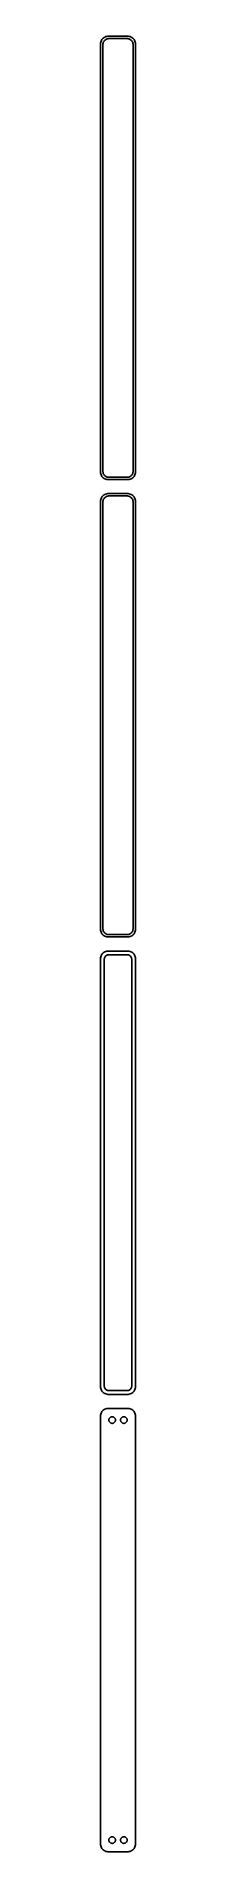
# Model space of a CAD drawing. Header units: metres. Extents: x -11 to 11, y 1034 to 2200.
import ezdxf

# ---------------------------------------------------------------- set-up
doc = ezdxf.new("R2010")
doc.units = ezdxf.units.M

msp = doc.modelspace()

# ---------------------------------------------------------------- linework, layer by layer
for p, q in [((-11.2106, 2196.13), (-11.25, 2195.5)), ((-11.25, 2195.5), (-11.25, 1920.5)), ((-11.0929, 2196.74), (-11.2106, 2196.13)), ((-10.8989, 2197.34), (-11.0929, 2196.74)), ((-10.6315, 2197.91), (-10.8989, 2197.34)), ((-10.2951, 2198.44), (-10.6315, 2197.91)), ((-9.89484, 2198.92), (-10.2951, 2198.44)), ((-9.43712, 2199.35), (-9.89484, 2198.92)), ((-9.75, 2195), (-9.71844, 2195.5)), ((-9.75, 1921), (-9.75, 2195)), ((-9.71844, 2195.5), (-9.62433, 2195.99)), ((-9.62433, 2195.99), (-9.4691, 2196.47)), ((-9.4691, 2196.47), (-9.25522, 2196.93)), ((-8.92912, 2199.72), (-9.43712, 2199.35)), ((-9.25522, 2196.93), (-8.98605, 2197.35)), ((-8.98605, 2197.35), (-8.66586, 2197.74)), ((-8.37889, 2200.02), (-8.92912, 2199.72)), ((-8.66586, 2197.74), (-8.29968, 2198.08)), ((-7.79507, 2200.26), (-8.37889, 2200.02)), ((-8.29968, 2198.08), (-7.8933, 2198.38)), ((-7.8933, 2198.38), (-7.45311, 2198.62)), ((-7.1869, 2200.41), (-7.79507, 2200.26)), ((-7.45311, 2198.62), (-6.98605, 2198.8)), ((-6.56395, 2200.49), (-7.1869, 2200.41)), ((-6.98605, 2198.8), (-6.49951, 2198.93)), ((6.56395, 2200.49), (-6.56395, 2200.49)), ((-6.49951, 2198.93), (-6.00116, 2198.99)), ((-6.00116, 2198.99), (6.00116, 2198.99)), ((6.00116, 2198.99), (6.49951, 2198.93)), ((6.49951, 2198.93), (6.98605, 2198.8)), ((7.1869, 2200.41), (6.56395, 2200.49)), ((6.98605, 2198.8), (7.45311, 2198.62)), ((7.79507, 2200.26), (7.1869, 2200.41)), ((7.45311, 2198.62), (7.8933, 2198.38)), ((8.37889, 2200.02), (7.79507, 2200.26)), ((7.8933, 2198.38), (8.29968, 2198.08)), ((8.29968, 2198.08), (8.66586, 2197.74)), ((8.92912, 2199.72), (8.37889, 2200.02)), ((8.66586, 2197.74), (8.98605, 2197.35)), ((9.43712, 2199.35), (8.92912, 2199.72)), ((8.98605, 2197.35), (9.25522, 2196.93)), ((9.25522, 2196.93), (9.4691, 2196.47)), ((9.89484, 2198.92), (9.43712, 2199.35)), ((9.4691, 2196.47), (9.62433, 2195.99)), ((9.62433, 2195.99), (9.71844, 2195.5)), ((9.71844, 2195.5), (9.75, 2195)), ((9.75, 2195), (9.75, 1921)), ((10.2951, 2198.44), (9.89484, 2198.92)), ((10.6315, 2197.91), (10.2951, 2198.44)), ((10.8989, 2197.34), (10.6315, 2197.91)), ((11.0929, 2196.74), (10.8989, 2197.34)), ((11.2106, 2196.13), (11.0929, 2196.74)), ((11.25, 2195.5), (11.2106, 2196.13)), ((11.25, 1920.5), (11.25, 2195.5)), ((-11.25, 1920.5), (-11.2106, 1919.87)), ((-11.2106, 1919.87), (-11.0929, 1919.26)), ((-11.0929, 1919.26), (-10.8989, 1918.66)), ((-10.8989, 1918.66), (-10.6315, 1918.09)), ((-10.6315, 1918.09), (-10.2951, 1917.56)), ((-10.2951, 1917.56), (-9.89484, 1917.08)), ((-9.89484, 1917.08), (-9.43712, 1916.65)), ((-9.71844, 1920.5), (-9.75, 1921)), ((-9.62433, 1920.01), (-9.71844, 1920.5)), ((-9.4691, 1919.53), (-9.62433, 1920.01)), ((-9.25522, 1919.07), (-9.4691, 1919.53)), ((-9.43712, 1916.65), (-8.92912, 1916.28)), ((-8.98605, 1918.65), (-9.25522, 1919.07)), ((-8.66586, 1918.26), (-8.98605, 1918.65)), ((-8.92912, 1916.28), (-8.37889, 1915.98)), ((-8.29968, 1917.92), (-8.66586, 1918.26)), ((-8.37889, 1915.98), (-7.79507, 1915.74)), ((-7.8933, 1917.62), (-8.29968, 1917.92)), ((-7.45311, 1917.38), (-7.8933, 1917.62)), ((-7.79507, 1915.74), (-7.1869, 1915.59)), ((-6.98605, 1917.2), (-7.45311, 1917.38)), ((-7.1869, 1915.59), (-6.56395, 1915.51)), ((-6.49951, 1917.07), (-6.98605, 1917.2)), ((-6.56395, 1915.51), (6.56395, 1915.51)), ((-6.00116, 1917.01), (-6.49951, 1917.07)), ((6.00116, 1917.01), (-6.00116, 1917.01)), ((6.49951, 1917.07), (6.00116, 1917.01)), ((6.98605, 1917.2), (6.49951, 1917.07)), ((6.56395, 1915.51), (7.1869, 1915.59)), ((7.45311, 1917.38), (6.98605, 1917.2)), ((7.1869, 1915.59), (7.79507, 1915.74)), ((7.8933, 1917.62), (7.45311, 1917.38)), ((7.79507, 1915.74), (8.37889, 1915.98)), ((8.29968, 1917.92), (7.8933, 1917.62)), ((8.66586, 1918.26), (8.29968, 1917.92)), ((8.37889, 1915.98), (8.92912, 1916.28)), ((8.98605, 1918.65), (8.66586, 1918.26)), ((8.92912, 1916.28), (9.43712, 1916.65)), ((9.25522, 1919.07), (8.98605, 1918.65)), ((9.4691, 1919.53), (9.25522, 1919.07)), ((9.43712, 1916.65), (9.89484, 1917.08)), ((9.62433, 1920.01), (9.4691, 1919.53)), ((9.71844, 1920.5), (9.62433, 1920.01)), ((9.75, 1921), (9.71844, 1920.5)), ((9.89484, 1917.08), (10.2951, 1917.56)), ((10.2951, 1917.56), (10.6315, 1918.09)), ((10.6315, 1918.09), (10.8989, 1918.66)), ((10.8989, 1918.66), (11.0929, 1919.26)), ((11.0929, 1919.26), (11.2106, 1919.87)), ((11.2106, 1919.87), (11.25, 1920.5)), ((-11.0929, 1902.74), (-11.2106, 1902.13)), ((-10.8989, 1903.34), (-11.0929, 1902.74)), ((-10.6315, 1903.91), (-10.8989, 1903.34)), ((-10.2951, 1904.44), (-10.6315, 1903.91)), ((-9.89484, 1904.92), (-10.2951, 1904.44)), ((-9.43712, 1905.35), (-9.89484, 1904.92)), ((-9.62433, 1901.99), (-9.4691, 1902.47)), ((-9.4691, 1902.47), (-9.25522, 1902.93)), ((-8.92912, 1905.72), (-9.43712, 1905.35)), ((-9.25522, 1902.93), (-8.98605, 1903.35)), ((-8.98605, 1903.35), (-8.66586, 1903.74)), ((-8.37889, 1906.02), (-8.92912, 1905.72)), ((-8.66586, 1903.74), (-8.29968, 1904.08)), ((-7.79507, 1906.26), (-8.37889, 1906.02)), ((-8.29968, 1904.08), (-7.8933, 1904.38)), ((-7.8933, 1904.38), (-7.45311, 1904.62)), ((-7.1869, 1906.41), (-7.79507, 1906.26)), ((-7.45311, 1904.62), (-6.98605, 1904.8)), ((-6.56395, 1906.49), (-7.1869, 1906.41)), ((-6.98605, 1904.8), (-6.49951, 1904.93)), ((6.56395, 1906.49), (-6.56395, 1906.49)), ((-6.49951, 1904.93), (-6.00116, 1904.99)), ((-6.00116, 1904.99), (6.00116, 1904.99)), ((6.00116, 1904.99), (6.49951, 1904.93)), ((6.49951, 1904.93), (6.98605, 1904.8)), ((7.1869, 1906.41), (6.56395, 1906.49)), ((6.98605, 1904.8), (7.45311, 1904.62)), ((7.79507, 1906.26), (7.1869, 1906.41)), ((7.45311, 1904.62), (7.8933, 1904.38)), ((8.37889, 1906.02), (7.79507, 1906.26)), ((7.8933, 1904.38), (8.29968, 1904.08)), ((8.29968, 1904.08), (8.66586, 1903.74)), ((8.92912, 1905.72), (8.37889, 1906.02)), ((8.66586, 1903.74), (8.98605, 1903.35)), ((9.43712, 1905.35), (8.92912, 1905.72)), ((8.98605, 1903.35), (9.25522, 1902.93)), ((9.25522, 1902.93), (9.4691, 1902.47)), ((9.89484, 1904.92), (9.43712, 1905.35)), ((9.4691, 1902.47), (9.62433, 1901.99)), ((10.2951, 1904.44), (9.89484, 1904.92)), ((10.6315, 1903.91), (10.2951, 1904.44)), ((10.8989, 1903.34), (10.6315, 1903.91)), ((11.0929, 1902.74), (10.8989, 1903.34)), ((11.2106, 1902.13), (11.0929, 1902.74)), ((-11.2106, 1902.13), (-11.25, 1901.5)), ((-11.25, 1901.5), (-11.25, 1626.5)), ((-9.75, 1901), (-9.71844, 1901.5)), ((-9.75, 1627), (-9.75, 1901)), ((-9.71844, 1901.5), (-9.62433, 1901.99)), ((9.62433, 1901.99), (9.71844, 1901.5)), ((9.71844, 1901.5), (9.75, 1901)), ((9.75, 1901), (9.75, 1627)), ((11.25, 1901.5), (11.2106, 1902.13)), ((11.25, 1626.5), (11.25, 1901.5)), ((-11.25, 1626.5), (-11.2106, 1625.87)), ((-11.2106, 1625.87), (-11.0929, 1625.26)), ((-11.0929, 1625.26), (-10.8989, 1624.66)), ((-10.8989, 1624.66), (-10.6315, 1624.09)), ((-10.6315, 1624.09), (-10.2951, 1623.56)), ((-10.2951, 1623.56), (-9.89484, 1623.08)), ((-9.89484, 1623.08), (-9.43712, 1622.65)), ((-9.71844, 1626.5), (-9.75, 1627)), ((-9.62433, 1626.01), (-9.71844, 1626.5)), ((-9.4691, 1625.53), (-9.62433, 1626.01)), ((-9.25522, 1625.07), (-9.4691, 1625.53)), ((-9.43712, 1622.65), (-8.92912, 1622.28)), ((-8.98605, 1624.65), (-9.25522, 1625.07)), ((-8.66586, 1624.26), (-8.98605, 1624.65)), ((-8.92912, 1622.28), (-8.37889, 1621.98)), ((-8.29968, 1623.92), (-8.66586, 1624.26)), ((-7.8933, 1623.62), (-8.29968, 1623.92)), ((-7.45311, 1623.38), (-7.8933, 1623.62)), ((-6.98605, 1623.2), (-7.45311, 1623.38)), ((-6.49951, 1623.07), (-6.98605, 1623.2)), ((-6.00116, 1623.01), (-6.49951, 1623.07)), ((6.00116, 1623.01), (-6.00116, 1623.01)), ((6.49951, 1623.07), (6.00116, 1623.01)), ((6.98605, 1623.2), (6.49951, 1623.07)), ((7.45311, 1623.38), (6.98605, 1623.2)), ((7.8933, 1623.62), (7.45311, 1623.38)), ((8.29968, 1623.92), (7.8933, 1623.62)), ((8.66586, 1624.26), (8.29968, 1623.92)), ((8.37889, 1621.98), (8.92912, 1622.28)), ((8.98605, 1624.65), (8.66586, 1624.26)), ((8.92912, 1622.28), (9.43712, 1622.65)), ((9.25522, 1625.07), (8.98605, 1624.65)), ((9.4691, 1625.53), (9.25522, 1625.07)), ((9.43712, 1622.65), (9.89484, 1623.08)), ((9.62433, 1626.01), (9.4691, 1625.53)), ((9.71844, 1626.5), (9.62433, 1626.01)), ((9.75, 1627), (9.71844, 1626.5)), ((9.89484, 1623.08), (10.2951, 1623.56)), ((10.2951, 1623.56), (10.6315, 1624.09)), ((10.6315, 1624.09), (10.8989, 1624.66)), ((10.8989, 1624.66), (11.0929, 1625.26)), ((11.0929, 1625.26), (11.2106, 1625.87)), ((11.2106, 1625.87), (11.25, 1626.5)), ((-10.2951, 1610.44), (-10.6315, 1609.91)), ((-9.89484, 1610.92), (-10.2951, 1610.44)), ((-9.43712, 1611.35), (-9.89484, 1610.92)), ((-8.92912, 1611.72), (-9.43712, 1611.35)), ((-8.37889, 1612.02), (-8.92912, 1611.72)), ((-8.37889, 1621.98), (-7.79507, 1621.74)), ((-7.79507, 1612.26), (-8.37889, 1612.02)), ((-7.79507, 1621.74), (-7.1869, 1621.59)), ((-7.1869, 1612.41), (-7.79507, 1612.26)), ((-7.1869, 1621.59), (-6.56395, 1621.51)), ((-6.56395, 1612.49), (-7.1869, 1612.41)), ((-6.56395, 1621.51), (6.56395, 1621.51)), ((6.56395, 1612.49), (-6.56395, 1612.49)), ((6.56395, 1621.51), (7.1869, 1621.59)), ((7.1869, 1612.41), (6.56395, 1612.49)), ((7.1869, 1621.59), (7.79507, 1621.74)), ((7.79507, 1612.26), (7.1869, 1612.41)), ((7.79507, 1621.74), (8.37889, 1621.98)), ((8.37889, 1612.02), (7.79507, 1612.26)), ((8.92912, 1611.72), (8.37889, 1612.02)), ((9.43712, 1611.35), (8.92912, 1611.72)), ((9.89484, 1610.92), (9.43712, 1611.35)), ((10.2951, 1610.44), (9.89484, 1610.92)), ((10.6315, 1609.91), (10.2951, 1610.44)), ((-11.2106, 1608.13), (-11.25, 1607.5)), ((-11.25, 1607.5), (-11.25, 1332.5)), ((-11.0929, 1608.74), (-11.2106, 1608.13)), ((-10.8989, 1609.34), (-11.0929, 1608.74)), ((-10.6315, 1609.91), (-10.8989, 1609.34)), ((-8.86292, 1607), (-8.83836, 1607.39)), ((-8.86292, 1333), (-8.86292, 1607)), ((-8.83836, 1607.39), (-8.76512, 1607.77)), ((-8.76512, 1607.77), (-8.64432, 1608.15)), ((-8.64432, 1608.15), (-8.47786, 1608.5)), ((-8.47786, 1608.5), (-8.2684, 1608.83)), ((-8.2684, 1608.83), (-8.01921, 1609.13)), ((-8.01921, 1609.13), (-7.73424, 1609.4)), ((-7.73424, 1609.4), (-7.41798, 1609.63)), ((-7.41798, 1609.63), (-7.07541, 1609.82)), ((-7.07541, 1609.82), (-6.71194, 1609.96)), ((-6.71194, 1609.96), (-6.3333, 1610.06)), ((-6.3333, 1610.06), (-5.94545, 1610.11)), ((-5.94545, 1610.11), (5.94545, 1610.11)), ((5.94545, 1610.11), (6.3333, 1610.06)), ((6.3333, 1610.06), (6.71194, 1609.96)), ((6.71194, 1609.96), (7.07541, 1609.82)), ((7.07541, 1609.82), (7.41798, 1609.63)), ((7.41798, 1609.63), (7.73424, 1609.4)), ((7.73424, 1609.4), (8.01921, 1609.13)), ((8.01921, 1609.13), (8.2684, 1608.83)), ((8.2684, 1608.83), (8.47786, 1608.5)), ((8.47786, 1608.5), (8.64432, 1608.15)), ((8.64432, 1608.15), (8.76512, 1607.77)), ((8.76512, 1607.77), (8.83836, 1607.39)), ((8.83836, 1607.39), (8.86292, 1607)), ((8.86292, 1607), (8.86292, 1333)), ((10.8989, 1609.34), (10.6315, 1609.91)), ((11.0929, 1608.74), (10.8989, 1609.34)), ((11.2106, 1608.13), (11.0929, 1608.74)), ((11.25, 1607.5), (11.2106, 1608.13)), ((11.25, 1332.5), (11.25, 1607.5)), ((-11.25, 1332.5), (-11.2106, 1331.87)), ((-11.2106, 1331.87), (-11.0929, 1331.26)), ((-11.0929, 1331.26), (-10.8989, 1330.66)), ((-10.8989, 1330.66), (-10.6315, 1330.09)), ((-8.83836, 1332.61), (-8.86292, 1333)), ((-8.76512, 1332.23), (-8.83836, 1332.61)), ((-8.64432, 1331.85), (-8.76512, 1332.23)), ((-8.47786, 1331.5), (-8.64432, 1331.85)), ((-8.2684, 1331.17), (-8.47786, 1331.5)), ((-8.01921, 1330.87), (-8.2684, 1331.17)), ((-7.73424, 1330.6), (-8.01921, 1330.87)), ((-7.41798, 1330.37), (-7.73424, 1330.6)), ((-7.07541, 1330.18), (-7.41798, 1330.37)), ((7.41798, 1330.37), (7.07541, 1330.18)), ((7.73424, 1330.6), (7.41798, 1330.37)), ((8.01921, 1330.87), (7.73424, 1330.6)), ((8.2684, 1331.17), (8.01921, 1330.87)), ((8.47786, 1331.5), (8.2684, 1331.17)), ((8.64432, 1331.85), (8.47786, 1331.5)), ((8.76512, 1332.23), (8.64432, 1331.85)), ((8.83836, 1332.61), (8.76512, 1332.23)), ((8.86292, 1333), (8.83836, 1332.61)), ((10.6315, 1330.09), (10.8989, 1330.66)), ((10.8989, 1330.66), (11.0929, 1331.26)), ((11.0929, 1331.26), (11.2106, 1331.87)), ((11.2106, 1331.87), (11.25, 1332.5)), ((-10.6315, 1330.09), (-10.2951, 1329.56)), ((-10.2951, 1329.56), (-9.89484, 1329.08)), ((-9.89484, 1329.08), (-9.43712, 1328.65)), ((-9.43712, 1328.65), (-8.92912, 1328.28)), ((-8.92912, 1328.28), (-8.37889, 1327.98)), ((-8.37889, 1327.98), (-7.79507, 1327.74)), ((-7.79507, 1327.74), (-7.1869, 1327.59)), ((-7.1869, 1327.59), (-6.56395, 1327.51)), ((-6.71194, 1330.04), (-7.07541, 1330.18)), ((-6.3333, 1329.94), (-6.71194, 1330.04)), ((-6.56395, 1327.51), (6.56395, 1327.51)), ((-5.94545, 1329.89), (-6.3333, 1329.94)), ((5.94545, 1329.89), (-5.94545, 1329.89)), ((6.3333, 1329.94), (5.94545, 1329.89)), ((6.71194, 1330.04), (6.3333, 1329.94)), ((6.56395, 1327.51), (7.1869, 1327.59)), ((7.07541, 1330.18), (6.71194, 1330.04)), ((7.1869, 1327.59), (7.79507, 1327.74)), ((7.79507, 1327.74), (8.37889, 1327.98)), ((8.37889, 1327.98), (8.92912, 1328.28)), ((8.92912, 1328.28), (9.43712, 1328.65)), ((9.43712, 1328.65), (9.89484, 1329.08)), ((9.89484, 1329.08), (10.2951, 1329.56)), ((10.2951, 1329.56), (10.6315, 1330.09)), ((-11.2106, 1314.13), (-11.25, 1313.5)), ((-11.25, 1313.5), (-11.25, 1038.5)), ((-11.0929, 1314.74), (-11.2106, 1314.13)), ((-10.8989, 1315.34), (-11.0929, 1314.74)), ((-10.6315, 1315.91), (-10.8989, 1315.34)), ((-10.2951, 1316.44), (-10.6315, 1315.91)), ((-9.89484, 1316.92), (-10.2951, 1316.44)), ((-9.43712, 1317.35), (-9.89484, 1316.92)), ((-8.92912, 1317.72), (-9.43712, 1317.35)), ((-8.37889, 1318.02), (-8.92912, 1317.72)), ((-7.79507, 1318.26), (-8.37889, 1318.02)), ((-7.1869, 1318.41), (-7.79507, 1318.26)), ((-6.56395, 1318.49), (-7.1869, 1318.41)), ((6.56395, 1318.49), (-6.56395, 1318.49)), ((-5.88528, 1311), (-5.86845, 1311.27)), ((-5.86845, 1310.73), (-5.88528, 1311)), ((-5.86845, 1311.27), (-5.81821, 1311.53)), ((-5.81821, 1310.47), (-5.86845, 1310.73)), ((-5.81821, 1311.53), (-5.73534, 1311.79)), ((-5.73534, 1310.21), (-5.81821, 1310.47)), ((-5.73534, 1311.79), (-5.62117, 1312.03)), ((-5.62117, 1309.97), (-5.73534, 1310.21)), ((-5.62117, 1312.03), (-5.47748, 1312.26)), ((-5.47748, 1309.74), (-5.62117, 1309.97)), ((-5.47748, 1312.26), (-5.30655, 1312.46)), ((-5.30655, 1309.54), (-5.47748, 1309.74)), ((-5.30655, 1312.46), (-5.11108, 1312.65)), ((-5.11108, 1309.35), (-5.30655, 1309.54)), ((-5.11108, 1312.65), (-4.89413, 1312.8)), ((-4.89413, 1309.2), (-5.11108, 1309.35)), ((-4.89413, 1312.8), (-4.65915, 1312.93)), ((-4.65915, 1309.07), (-4.89413, 1309.2)), ((-4.65915, 1312.93), (-4.40984, 1313.03)), ((-4.40984, 1308.97), (-4.65915, 1309.07)), ((-4.40984, 1313.03), (-4.1501, 1313.1)), ((-4.1501, 1308.9), (-4.40984, 1308.97)), ((-4.1501, 1313.1), (-3.88406, 1313.13)), ((-3.88406, 1308.87), (-4.1501, 1308.9)), ((-3.88406, 1313.13), (-3.61592, 1313.13)), ((-3.61592, 1308.87), (-3.88406, 1308.87)), ((-3.61592, 1313.13), (-3.34988, 1313.1)), ((-3.34988, 1308.9), (-3.61592, 1308.87)), ((-3.34988, 1313.1), (-3.09015, 1313.03)), ((-3.09015, 1308.97), (-3.34988, 1308.9)), ((-3.09015, 1313.03), (-2.84084, 1312.93)), ((-2.84084, 1309.07), (-3.09015, 1308.97)), ((-2.84084, 1312.93), (-2.60585, 1312.8)), ((-2.60585, 1309.2), (-2.84084, 1309.07)), ((-2.60585, 1312.8), (-2.3889, 1312.65)), ((-2.3889, 1309.35), (-2.60585, 1309.2)), ((-2.3889, 1312.65), (-2.19344, 1312.46)), ((-2.19344, 1309.54), (-2.3889, 1309.35)), ((-2.19344, 1312.46), (-2.02251, 1312.26)), ((-2.02251, 1309.74), (-2.19344, 1309.54)), ((-2.02251, 1312.26), (-1.87881, 1312.03)), ((-1.87881, 1309.97), (-2.02251, 1309.74)), ((-1.87881, 1312.03), (-1.76465, 1311.79)), ((-1.76465, 1310.21), (-1.87881, 1309.97)), ((-1.76465, 1311.79), (-1.68178, 1311.53)), ((-1.68178, 1310.47), (-1.76465, 1310.21)), ((-1.68178, 1311.53), (-1.63153, 1311.27)), ((-1.63153, 1310.73), (-1.68178, 1310.47)), ((-1.63153, 1311.27), (-1.6147, 1311)), ((-1.6147, 1311), (-1.63153, 1310.73)), ((1.6147, 1311), (1.63153, 1311.27)), ((1.63153, 1310.73), (1.6147, 1311)), ((1.63153, 1311.27), (1.68178, 1311.53)), ((1.68178, 1310.47), (1.63153, 1310.73)), ((1.68178, 1311.53), (1.76465, 1311.79)), ((1.76465, 1310.21), (1.68178, 1310.47)), ((1.76465, 1311.79), (1.87881, 1312.03)), ((1.87881, 1309.97), (1.76465, 1310.21)), ((1.87881, 1312.03), (2.02251, 1312.26)), ((2.02251, 1309.74), (1.87881, 1309.97)), ((2.02251, 1312.26), (2.19344, 1312.46)), ((2.19344, 1309.54), (2.02251, 1309.74)), ((2.19344, 1312.46), (2.3889, 1312.65)), ((2.3889, 1309.35), (2.19344, 1309.54)), ((2.3889, 1312.65), (2.60585, 1312.8)), ((2.60585, 1309.2), (2.3889, 1309.35)), ((2.60585, 1312.8), (2.84084, 1312.93)), ((2.84084, 1309.07), (2.60585, 1309.2)), ((2.84084, 1312.93), (3.09015, 1313.03)), ((3.09015, 1308.97), (2.84084, 1309.07)), ((3.09015, 1313.03), (3.34988, 1313.1)), ((3.34988, 1308.9), (3.09015, 1308.97)), ((3.34988, 1313.1), (3.61592, 1313.13)), ((3.61592, 1308.87), (3.34988, 1308.9)), ((3.61592, 1313.13), (3.88406, 1313.13)), ((3.88406, 1308.87), (3.61592, 1308.87)), ((3.88406, 1313.13), (4.1501, 1313.1)), ((4.1501, 1308.9), (3.88406, 1308.87)), ((4.1501, 1313.1), (4.40984, 1313.03)), ((4.40984, 1308.97), (4.1501, 1308.9)), ((4.40984, 1313.03), (4.65915, 1312.93)), ((4.65915, 1309.07), (4.40984, 1308.97)), ((4.65915, 1312.93), (4.89413, 1312.8)), ((4.89413, 1309.2), (4.65915, 1309.07)), ((4.89413, 1312.8), (5.11108, 1312.65)), ((5.11108, 1309.35), (4.89413, 1309.2)), ((5.11108, 1312.65), (5.30655, 1312.46)), ((5.30655, 1309.54), (5.11108, 1309.35)), ((5.30655, 1312.46), (5.47748, 1312.26)), ((5.47748, 1309.74), (5.30655, 1309.54)), ((5.47748, 1312.26), (5.62117, 1312.03)), ((5.62117, 1309.97), (5.47748, 1309.74)), ((5.62117, 1312.03), (5.73534, 1311.79)), ((5.73534, 1310.21), (5.62117, 1309.97)), ((5.73534, 1311.79), (5.81821, 1311.53)), ((5.81821, 1310.47), (5.73534, 1310.21)), ((5.81821, 1311.53), (5.86845, 1311.27)), ((5.86845, 1310.73), (5.81821, 1310.47)), ((5.86845, 1311.27), (5.88528, 1311)), ((5.88528, 1311), (5.86845, 1310.73)), ((7.1869, 1318.41), (6.56395, 1318.49)), ((7.79507, 1318.26), (7.1869, 1318.41)), ((8.37889, 1318.02), (7.79507, 1318.26)), ((8.92912, 1317.72), (8.37889, 1318.02)), ((9.43712, 1317.35), (8.92912, 1317.72)), ((9.89484, 1316.92), (9.43712, 1317.35)), ((10.2951, 1316.44), (9.89484, 1316.92)), ((10.6315, 1315.91), (10.2951, 1316.44)), ((10.8989, 1315.34), (10.6315, 1315.91)), ((11.0929, 1314.74), (10.8989, 1315.34)), ((11.2106, 1314.13), (11.0929, 1314.74)), ((11.25, 1313.5), (11.2106, 1314.13)), ((11.25, 1038.5), (11.25, 1313.5)), ((-5.88528, 1041), (-5.86845, 1041.27)), ((-5.86845, 1040.73), (-5.88528, 1041)), ((-5.86845, 1041.27), (-5.81821, 1041.53)), ((-5.81821, 1040.47), (-5.86845, 1040.73)), ((-5.81821, 1041.53), (-5.73534, 1041.79)), ((-5.73534, 1040.21), (-5.81821, 1040.47)), ((-5.73534, 1041.79), (-5.62117, 1042.03)), ((-5.62117, 1039.97), (-5.73534, 1040.21)), ((-5.62117, 1042.03), (-5.47748, 1042.26)), ((-5.47748, 1039.74), (-5.62117, 1039.97)), ((-5.47748, 1042.26), (-5.30655, 1042.46)), ((-5.30655, 1039.54), (-5.47748, 1039.74)), ((-5.30655, 1042.46), (-5.11108, 1042.65)), ((-5.11108, 1039.35), (-5.30655, 1039.54)), ((-5.11108, 1042.65), (-4.89413, 1042.8)), ((-4.89413, 1039.2), (-5.11108, 1039.35)), ((-4.89413, 1042.8), (-4.65915, 1042.93)), ((-4.65915, 1039.07), (-4.89413, 1039.2)), ((-4.65915, 1042.93), (-4.40984, 1043.03)), ((-4.40984, 1038.97), (-4.65915, 1039.07)), ((-4.40984, 1043.03), (-4.1501, 1043.1)), ((-4.1501, 1038.9), (-4.40984, 1038.97)), ((-4.1501, 1043.1), (-3.88406, 1043.13)), ((-3.88406, 1038.87), (-4.1501, 1038.9)), ((-3.88406, 1043.13), (-3.61592, 1043.13)), ((-3.61592, 1038.87), (-3.88406, 1038.87)), ((-3.61592, 1043.13), (-3.34988, 1043.1)), ((-3.34988, 1038.9), (-3.61592, 1038.87)), ((-3.34988, 1043.1), (-3.09015, 1043.03)), ((-3.09015, 1038.97), (-3.34988, 1038.9)), ((-3.09015, 1043.03), (-2.84084, 1042.93)), ((-2.84084, 1039.07), (-3.09015, 1038.97)), ((-2.84084, 1042.93), (-2.60585, 1042.8)), ((-2.60585, 1039.2), (-2.84084, 1039.07)), ((-2.60585, 1042.8), (-2.3889, 1042.65)), ((-2.3889, 1039.35), (-2.60585, 1039.2)), ((-2.3889, 1042.65), (-2.19344, 1042.46)), ((-2.19344, 1039.54), (-2.3889, 1039.35)), ((-2.19344, 1042.46), (-2.02251, 1042.26)), ((-2.02251, 1039.74), (-2.19344, 1039.54)), ((-2.02251, 1042.26), (-1.87881, 1042.03)), ((-1.87881, 1039.97), (-2.02251, 1039.74)), ((-1.87881, 1042.03), (-1.76465, 1041.79)), ((-1.76465, 1040.21), (-1.87881, 1039.97)), ((-1.76465, 1041.79), (-1.68178, 1041.53)), ((-1.68178, 1040.47), (-1.76465, 1040.21)), ((-1.68178, 1041.53), (-1.63153, 1041.27)), ((-1.63153, 1040.73), (-1.68178, 1040.47)), ((-1.63153, 1041.27), (-1.6147, 1041)), ((-1.6147, 1041), (-1.63153, 1040.73)), ((1.6147, 1041), (1.63153, 1041.27)), ((1.63153, 1040.73), (1.6147, 1041)), ((1.63153, 1041.27), (1.68178, 1041.53)), ((1.68178, 1040.47), (1.63153, 1040.73)), ((1.68178, 1041.53), (1.76465, 1041.79)), ((1.76465, 1040.21), (1.68178, 1040.47)), ((1.76465, 1041.79), (1.87881, 1042.03)), ((1.87881, 1039.97), (1.76465, 1040.21)), ((1.87881, 1042.03), (2.02251, 1042.26)), ((2.02251, 1039.74), (1.87881, 1039.97)), ((2.02251, 1042.26), (2.19344, 1042.46)), ((2.19344, 1039.54), (2.02251, 1039.74)), ((2.19344, 1042.46), (2.3889, 1042.65)), ((2.3889, 1039.35), (2.19344, 1039.54)), ((2.3889, 1042.65), (2.60585, 1042.8)), ((2.60585, 1039.2), (2.3889, 1039.35)), ((2.60585, 1042.8), (2.84084, 1042.93)), ((2.84084, 1039.07), (2.60585, 1039.2)), ((2.84084, 1042.93), (3.09015, 1043.03)), ((3.09015, 1038.97), (2.84084, 1039.07)), ((3.09015, 1043.03), (3.34988, 1043.1)), ((3.34988, 1038.9), (3.09015, 1038.97)), ((3.34988, 1043.1), (3.61592, 1043.13)), ((3.61592, 1038.87), (3.34988, 1038.9)), ((3.61592, 1043.13), (3.88406, 1043.13)), ((3.88406, 1038.87), (3.61592, 1038.87)), ((3.88406, 1043.13), (4.1501, 1043.1)), ((4.1501, 1038.9), (3.88406, 1038.87)), ((4.1501, 1043.1), (4.40984, 1043.03)), ((4.40984, 1038.97), (4.1501, 1038.9)), ((4.40984, 1043.03), (4.65915, 1042.93)), ((4.65915, 1039.07), (4.40984, 1038.97)), ((4.65915, 1042.93), (4.89413, 1042.8)), ((4.89413, 1039.2), (4.65915, 1039.07)), ((4.89413, 1042.8), (5.11108, 1042.65)), ((5.11108, 1039.35), (4.89413, 1039.2)), ((5.11108, 1042.65), (5.30655, 1042.46)), ((5.30655, 1039.54), (5.11108, 1039.35)), ((5.30655, 1042.46), (5.47748, 1042.26)), ((5.47748, 1039.74), (5.30655, 1039.54)), ((5.47748, 1042.26), (5.62117, 1042.03)), ((5.62117, 1039.97), (5.47748, 1039.74)), ((5.62117, 1042.03), (5.73534, 1041.79)), ((5.73534, 1040.21), (5.62117, 1039.97)), ((5.73534, 1041.79), (5.81821, 1041.53)), ((5.81821, 1040.47), (5.73534, 1040.21)), ((5.81821, 1041.53), (5.86845, 1041.27)), ((5.86845, 1040.73), (5.81821, 1040.47)), ((5.86845, 1041.27), (5.88528, 1041)), ((5.88528, 1041), (5.86845, 1040.73)), ((-11.25, 1038.5), (-11.2106, 1037.87)), ((-11.2106, 1037.87), (-11.0929, 1037.26)), ((-11.0929, 1037.26), (-10.8989, 1036.66)), ((-10.8989, 1036.66), (-10.6315, 1036.09)), ((-10.6315, 1036.09), (-10.2951, 1035.56)), ((-10.2951, 1035.56), (-9.89484, 1035.08)), ((-9.89484, 1035.08), (-9.43712, 1034.65)), ((-9.43712, 1034.65), (-8.92912, 1034.28)), ((-8.92912, 1034.28), (-8.37889, 1033.98)), ((-8.37889, 1033.98), (-7.79507, 1033.74)), ((-7.79507, 1033.74), (-7.1869, 1033.59)), ((-7.1869, 1033.59), (-6.56395, 1033.51)), ((-6.56395, 1033.51), (6.56395, 1033.51)), ((6.56395, 1033.51), (7.1869, 1033.59)), ((7.1869, 1033.59), (7.79507, 1033.74)), ((7.79507, 1033.74), (8.37889, 1033.98)), ((8.37889, 1033.98), (8.92912, 1034.28)), ((8.92912, 1034.28), (9.43712, 1034.65)), ((9.43712, 1034.65), (9.89484, 1035.08)), ((9.89484, 1035.08), (10.2951, 1035.56)), ((10.2951, 1035.56), (10.6315, 1036.09)), ((10.6315, 1036.09), (10.8989, 1036.66)), ((10.8989, 1036.66), (11.0929, 1037.26)), ((11.0929, 1037.26), (11.2106, 1037.87)), ((11.2106, 1037.87), (11.25, 1038.5))]:
    msp.add_line(p, q)

doc.saveas('drawing.dxf')
